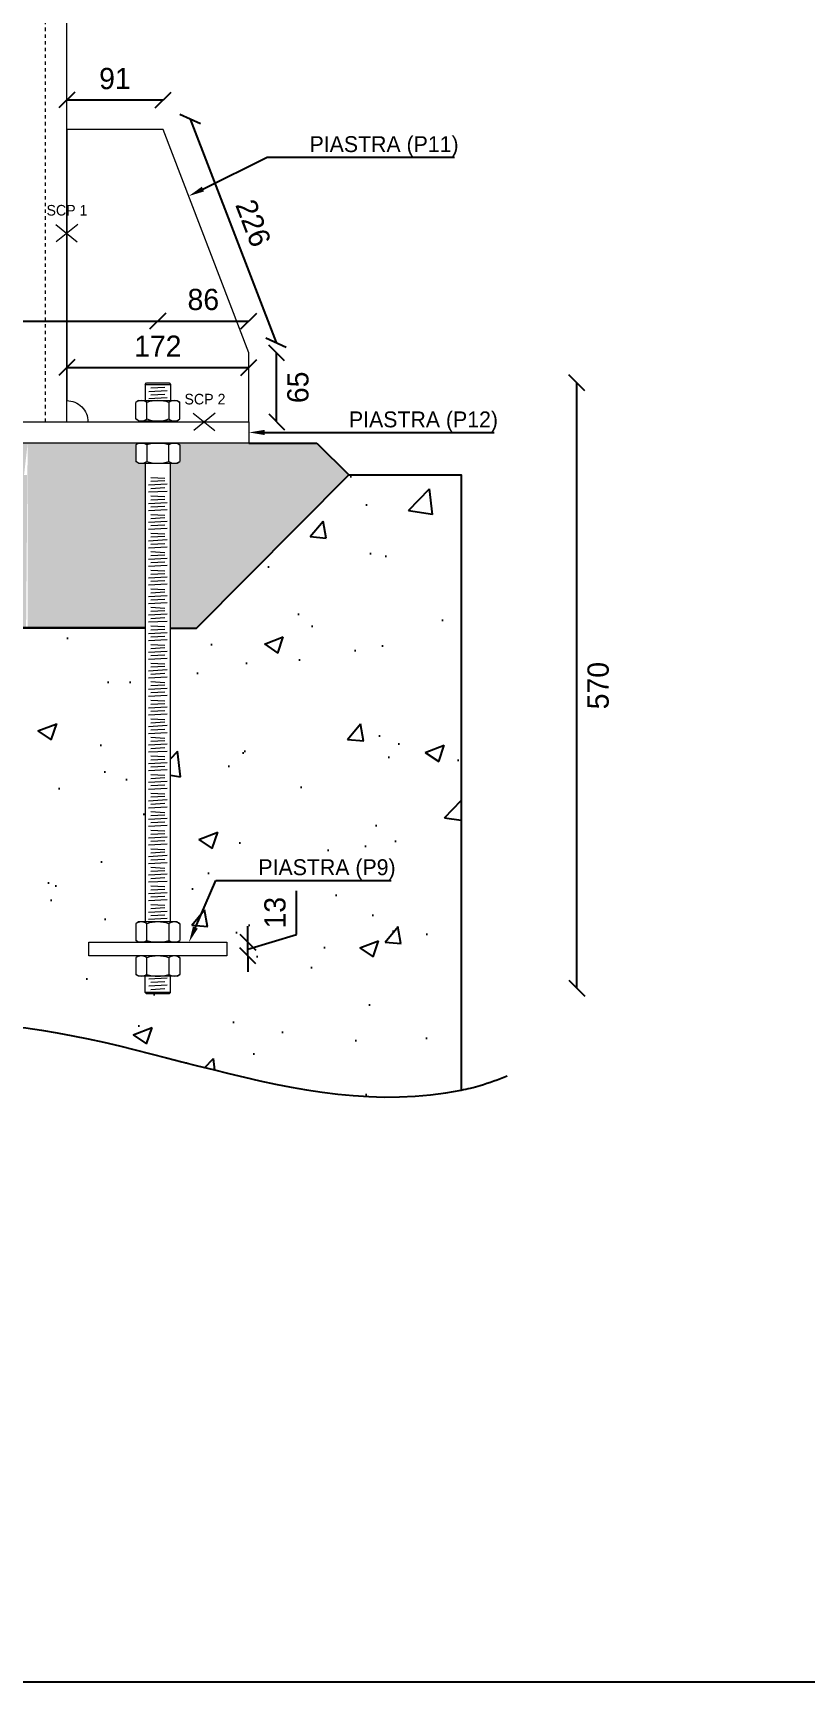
# Model space of a CAD drawing. Header units: millimetres. Extents: x -6949 to 549764, y -83146 to 127128.
# Drawn here: x 18787 to 19514, y -55754 to -54200 of the extents above; entities that cross this region are included whole.
import ezdxf
from ezdxf import colors
from ezdxf.entities.mleader import LeaderData, LeaderLine
from ezdxf.math import Vec2, Vec3

# ---------------------------------------------------------------- set-up
doc = ezdxf.new("R2010")
doc.units = ezdxf.units.MM
doc.linetypes.add('Tratto', pattern=[6.35, 3.175, -3.175])
for name, color, linetype, lineweight in [('bulloni', 5, 'Continuous', 9), ('piastra', 6, 'Continuous', 18), ('S-COLS', 7, 'Continuous', 18), ('S20', 7, 'Continuous', 25), ('tratteggio', 253, 'Tratto', 15)]:
    doc.layers.add(name, color=color, linetype=linetype, lineweight=lineweight)
doc.layers.add('quote', color=7, linetype='Continuous', lineweight=5, true_color=0x383838)
doc.styles.get("Standard").update_dxf_attribs({"font": ''})
doc.styles.get('Standard').set_extended_font_data('Bahnschrift Light')
doc.dimstyles.new('Q 1_15', dxfattribs={"dimtxt": 20, "dimasz": 15, "dimexe": 0.18, "dimexo": 0.0625, "dimgap": 10, "dimtad": 2, "dimdec": 0, "dimzin": 0, "dimdsep": 46, "dimtxsty": 'Standard', "dimblk": 'OBLIQUE', "dimcen": 0, "dimse1": 1, "dimse2": 1, "dimadec": 0, "dimazin": 0, "dimtfac": 1, "dimtdec": 0, "dimtofl": 0, "dimtmove": 1, "dimatfit": 3, "dimfxl": 1, "dimtolj": 1, "dimtzin": 0, "dimarcsym": 1})

# ---------------------------------------------------------------- blocks, each defined once
blk = doc.blocks.new('_Oblique')
at = {"color": 0, "linetype": 'ByBlock', "lineweight": -2}
blk.add_line((-0.5, -0.5), (0.5, 0.5), dxfattribs=at)
blk = doc.blocks.new('*D848')
at = {"layer": 'Defpoints', "color": 0, "transparency": 16777216}
for p in [(18909.4, -54263.4), (18818.7, -54291.2), (18909.4, -54291.2)]:
    blk.add_point(p, dxfattribs=at)
at = {"layer": 'quote', "color": 0, "lineweight": -2, "transparency": 16777216}
blk.add_line((18818.7, -54263.4), (18909.4, -54263.4), dxfattribs=at)
at = {"layer": 'quote', "color": 0, "lineweight": -2, "transparency": 16777216, "xscale": 15, "yscale": 15, "zscale": 15, "rotation": 180}
blk.add_blockref('_Oblique', (18818.7, -54263.4), dxfattribs=at)
at = {"layer": 'quote', "color": 0, "lineweight": -2, "transparency": 16777216, "xscale": 15, "yscale": 15, "zscale": 15}
blk.add_blockref('_Oblique', (18909.4, -54263.4), dxfattribs=at)
at = {"layer": 'quote', "color": 0, "transparency": 16777216, "insert": (18864, -54243.3), "char_height": 20, "attachment_point": 5}
blk.add_mtext('\\A1;91', dxfattribs=at)
blk = doc.blocks.new('*D849')
at = {"layer": 'Defpoints', "color": 0, "transparency": 16777216}
for p in [(18909.4, -54291.2), (19015.8, -54491.9), (18990.2, -54501.8)]:
    blk.add_point(p, dxfattribs=at)
at = {"layer": 'quote', "color": 0, "lineweight": -2, "transparency": 16777216}
blk.add_line((18935, -54281.4), (19015.8, -54491.9), dxfattribs=at)
at = {"layer": 'quote', "color": 0, "lineweight": -2, "transparency": 16777216, "xscale": 15, "yscale": 15, "zscale": 15}
for p, rotation in [((18935, -54281.4), 110.998697728479), ((19015.8, -54491.9), 290.9986977284789)]:
    blk.add_blockref('_Oblique', p, dxfattribs=dict(at, rotation=rotation))
at = {"layer": 'quote', "color": 0, "transparency": 16777216, "insert": (18994.3, -54379.4), "char_height": 20, "attachment_point": 5, "rotation": 290.9987}
blk.add_mtext('\\A1;226', dxfattribs=at)
blk = doc.blocks.new('*D850')
at = {"layer": 'Defpoints', "color": 0, "transparency": 16777216}
for p in [(18990.2, -54501.8), (19016.4, -54501.8), (18990.2, -54566.7)]:
    blk.add_point(p, dxfattribs=at)
at = {"layer": 'quote', "color": 0, "lineweight": -2, "transparency": 16777216}
blk.add_line((19016.4, -54566.7), (19016.4, -54501.8), dxfattribs=at)
at = {"layer": 'quote', "color": 0, "lineweight": -2, "transparency": 16777216, "xscale": 15, "yscale": 15, "zscale": 15}
for p, rotation in [((19016.4, -54501.8), 90), ((19016.4, -54566.7), 270)]:
    blk.add_blockref('_Oblique', p, dxfattribs=dict(at, rotation=rotation))
at = {"layer": 'quote', "color": 0, "transparency": 16777216, "insert": (19036.5, -54534.2), "char_height": 20, "attachment_point": 5, "rotation": 90}
blk.add_mtext('\\A1;65', dxfattribs=at)
blk = doc.blocks.new('*D852')
at = {"layer": 'Defpoints', "color": 0, "transparency": 16777216}
for p in [(18904.4, -54471.7), (18275.9, -54530), (18904.4, -54530)]:
    blk.add_point(p, dxfattribs=at)
at = {"layer": 'quote', "color": 0, "lineweight": -2, "transparency": 16777216}
blk.add_line((18275.9, -54471.7), (18904.4, -54471.7), dxfattribs=at)
at = {"layer": 'quote', "color": 0, "lineweight": -2, "transparency": 16777216, "xscale": 15, "yscale": 15, "zscale": 15, "rotation": 180}
blk.add_blockref('_Oblique', (18275.9, -54471.7), dxfattribs=at)
at = {"layer": 'quote', "color": 0, "lineweight": -2, "transparency": 16777216, "xscale": 15, "yscale": 15, "zscale": 15}
blk.add_blockref('_Oblique', (18904.4, -54471.7), dxfattribs=at)
at = {"layer": 'quote', "color": 0, "transparency": 16777216, "insert": (18590.2, -54451.5), "char_height": 20, "attachment_point": 5}
blk.add_mtext('\\A1;630', dxfattribs=at)
blk = doc.blocks.new('*D854')
at = {"layer": 'Defpoints', "color": 0, "transparency": 16777216}
for p in [(18990.2, -54471.7), (18904.4, -54530), (18990.2, -54566.7)]:
    blk.add_point(p, dxfattribs=at)
at = {"layer": 'quote', "color": 0, "lineweight": -2, "transparency": 16777216}
blk.add_line((18904.4, -54471.7), (18990.2, -54471.7), dxfattribs=at)
at = {"layer": 'quote', "color": 0, "lineweight": -2, "transparency": 16777216, "xscale": 15, "yscale": 15, "zscale": 15, "rotation": 180}
blk.add_blockref('_Oblique', (18904.4, -54471.7), dxfattribs=at)
at = {"layer": 'quote', "color": 0, "lineweight": -2, "transparency": 16777216, "xscale": 15, "yscale": 15, "zscale": 15}
blk.add_blockref('_Oblique', (18990.2, -54471.7), dxfattribs=at)
at = {"layer": 'quote', "color": 0, "transparency": 16777216, "insert": (18947.3, -54451.5), "char_height": 20, "attachment_point": 5}
blk.add_mtext('\\A1;86', dxfattribs=at)
blk = doc.blocks.new('*D872')
at = {"layer": 'Defpoints', "color": 0, "transparency": 16777216}
for p in [(18969.4, -55057), (18989.3, -55057), (18969.4, -55070)]:
    blk.add_point(p, dxfattribs=at)
at = {"layer": 'quote', "color": 0, "lineweight": -2, "transparency": 16777216}
for p, q in [((19035.1, -55049.8), (19035.1, -55008.7)), ((18989.3, -55057), (18989.3, -55042)), ((18989.3, -55063.5), (19035.1, -55049.8)), ((18989.3, -55070), (18989.3, -55057)), ((18989.3, -55070), (18989.3, -55085))]:
    blk.add_line(p, q, dxfattribs=at)
at = {"layer": 'quote', "color": 0, "lineweight": -2, "transparency": 16777216, "xscale": 15, "yscale": 15, "zscale": 15}
for p, rotation in [((18989.3, -55057), 270), ((18989.3, -55070), 90)]:
    blk.add_blockref('_Oblique', p, dxfattribs=dict(at, rotation=rotation))
at = {"layer": 'quote', "color": 0, "transparency": 16777216, "insert": (19014.9, -55029.3), "char_height": 20, "attachment_point": 5, "rotation": 90}
blk.add_mtext('\\A1;13', dxfattribs=at)
blk = doc.blocks.new('*D888')
at = {"layer": 'Defpoints', "color": 0, "transparency": 16777216}
for p in [(18818.6, -54518), (18990.2, -54515.5), (18990.2, -54518)]:
    blk.add_point(p, dxfattribs=at)
at = {"layer": 'quote', "color": 0, "lineweight": -2, "transparency": 16777216}
blk.add_line((18818.6, -54515.5), (18990.2, -54515.5), dxfattribs=at)
at = {"layer": 'quote', "color": 0, "lineweight": -2, "transparency": 16777216, "xscale": 15, "yscale": 15, "zscale": 15, "rotation": 180}
blk.add_blockref('_Oblique', (18818.6, -54515.5), dxfattribs=at)
at = {"layer": 'quote', "color": 0, "lineweight": -2, "transparency": 16777216, "xscale": 15, "yscale": 15, "zscale": 15}
blk.add_blockref('_Oblique', (18990.2, -54515.5), dxfattribs=at)
at = {"layer": 'quote', "color": 0, "transparency": 16777216, "insert": (18904.4, -54495.4), "char_height": 20, "attachment_point": 5}
blk.add_mtext('\\A1;172', dxfattribs=at)
blk = doc.blocks.new('x')
at = {"layer": 'quote', "color": 1, "lineweight": 20}
for p, q in [((12519.8, -46826.5), (12540.1, -46842.9)), ((12540.6, -46826.5), (12520.3, -46842.9))]:
    blk.add_line(p, q, dxfattribs=at)
blk = doc.blocks.new('*U1999')
at = {"layer": 'bulloni'}
for p, q in [((-8.7, -0.3), (8.7, 0.7)), ((-6.7, 6.9), (6.7, 6.2)), ((-6.7, 3.2), (6.7, 3.9)), ((-8.7, -6.9), (8.7, -6)), ((-6.7, -3.5), (6.7, -2.8))]:
    blk.add_line(p, q, dxfattribs=at)
blk = doc.blocks.new('*U2000')
at = {"color": 0, "linetype": 'ByBlock', "lineweight": -2, "transparency": 16777216}
for p in [(0, 402.5), (0, 385), (0, 367.5), (0, 350), (0, 332.5), (0, 315), (0, 297.5), (0, 280), (0, 262.5), (0, 245), (0, 227.5), (0, 210), (0, 192.5), (0, 175), (0, 157.5), (0, 140), (0, 122.5), (0, 105), (0, 87.5), (0, 70), (0, 52.5), (0, 35), (0, 17.5), (0, 0)]:
    blk.add_blockref('*U1999', p, dxfattribs=at)
blk = doc.blocks.new('*D2001')
at = {"layer": 'Defpoints', "color": 0, "transparency": 16777216}
for p in [(18904.4, -54530), (19299.2, -54530), (18904.4, -55100.5)]:
    blk.add_point(p, dxfattribs=at)
at = {"layer": 'quote', "color": 0, "lineweight": -2, "transparency": 16777216}
blk.add_line((19299.2, -55100.5), (19299.2, -54530), dxfattribs=at)
at = {"layer": 'quote', "color": 0, "lineweight": -2, "transparency": 16777216, "xscale": 15, "yscale": 15, "zscale": 15}
for p, rotation in [((19299.2, -54530), 90), ((19299.2, -55100.5), 270)]:
    blk.add_blockref('_Oblique', p, dxfattribs=dict(at, rotation=rotation))
at = {"layer": 'quote', "color": 0, "transparency": 16777216, "insert": (19319.4, -54815.3), "char_height": 20, "attachment_point": 5, "rotation": 90}
blk.add_mtext('\\A1;570', dxfattribs=at)

msp = doc.modelspace()

# ---------------------------------------------------------------- hatches: boundary and pattern name
at = {"lineweight": 9, "true_color": 0x939598}
h = msp.add_hatch(dxfattribs=at)
h.set_pattern_fill('AR-SAND', color=252, scale=0.3, angle=48)
edge = h.paths.add_edge_path()
edge.add_arc((18888.8, -54596.8), 8.9, 234.2621, 238.4658, ccw=False)
edge.add_line((18883.6, -54604), (18883.6, -54588.4))
edge.add_arc((18888.8, -54595.6), 8.9, 121.5342, 125.7379, ccw=False)
edge.add_line((18884.2, -54588), (18886.2, -54586.7))
edge.add_line((18886.2, -54586.7), (18781.8, -54586.7))
edge.add_line((18781.8, -54586.7), (18780.3, -54760.7))
edge.add_line((18780.3, -54760.7), (18877, -54760.7))
edge.add_line((18877, -54760.7), (18868.4, -54760.7))
edge.add_line((18868.4, -54760.7), (18892.4, -54760.7))
edge.add_line((18892.4, -54760.7), (18892.4, -54605.7))
edge.add_line((18892.4, -54605.7), (18886.2, -54605.7))
edge.add_line((18886.2, -54605.7), (18884.2, -54604.4))
edge = h.paths.add_edge_path()
edge.add_line((19012.4, -54689.1), (19084.4, -54616.7))
edge.add_line((19084.4, -54616.7), (19054.4, -54586.7))
edge.add_line((19054.4, -54586.7), (18922.7, -54586.7))
edge.add_line((18922.7, -54586.7), (18924.7, -54588))
edge.add_arc((18920, -54595.6), 8.9, 54.2621, 58.4658, ccw=False)
edge.add_line((18925.2, -54588.4), (18925.2, -54604))
edge.add_arc((18920, -54596.8), 8.9, 301.5342, 305.7379, ccw=False)
edge.add_line((18924.7, -54604.4), (18922.7, -54605.7))
edge.add_line((18922.7, -54605.7), (18916.4, -54605.7))
edge.add_line((18916.4, -54605.7), (18916.4, -54761.4))
edge.add_line((18916.4, -54761.4), (18940.4, -54761.4))
edge.add_line((18940.4, -54761.4), (19012.4, -54689.1))
h.paths.add_polyline_path([(18781.8, -54586.7), (18728.1, -54586.7), (18728.1, -54616.7), (18778.4, -54616.7)], flags=17)
h.paths.add_polyline_path([(18728.1, -54586.7), (18670.2, -54586.7), (18670.2, -54736.7), (18662.2, -54736.7), (18642.9, -54736.7), (18642.9, -54760.7), (18781.9, -54760.7), (18781.9, -54616.7), (18728.1, -54616.7)])
h.paths.add_polyline_path([(18642.9, -54736.7), (18537.5, -54736.7), (18537.5, -54760.7), (18590.2, -54760.7), (18642.9, -54760.7)], flags=17)
h.paths.add_polyline_path([(18537.5, -54736.7), (18518.2, -54736.7), (18670.2, -54736.7), (18670.2, -54586.7), (18452.2, -54586.7), (18452.2, -54616.7), (18419.7, -54616.7), (18419.7, -54760.7), (18537.5, -54760.7)])
h.paths.add_polyline_path([(18452.2, -54586.7), (18419.7, -54586.7), (18419.7, -54616.7), (18452.2, -54616.7)], flags=17)
edge = h.paths.add_edge_path()
edge.add_line((18263.9, -54605.7), (18257.7, -54605.7))
edge.add_line((18257.7, -54605.7), (18255.7, -54604.4))
edge.add_arc((18260.3, -54596.8), 8.9, 234.2621, 238.4658, ccw=False)
edge.add_line((18255.1, -54604), (18255.1, -54588.4))
edge.add_arc((18260.3, -54595.6), 8.9, 121.5342, 125.7379, ccw=False)
edge.add_line((18255.7, -54588), (18257.7, -54586.7))
edge.add_line((18257.7, -54586.7), (18125.9, -54586.7))
edge.add_line((18125.9, -54586.7), (18095.9, -54616.7))
edge.add_line((18095.9, -54616.7), (18167.9, -54689.1))
edge.add_line((18167.9, -54689.1), (18239.9, -54761.4))
edge.add_line((18239.9, -54761.4), (18263.9, -54761.4))
edge.add_line((18263.9, -54761.4), (18263.9, -54605.7))
edge = h.paths.add_edge_path()
edge.add_line((18299.8, -54760.7), (18418.8, -54760.7))
edge.add_line((18418.8, -54760.7), (18419.7, -54586.7))
edge.add_line((18419.7, -54586.7), (18294.2, -54586.7))
edge.add_line((18294.2, -54586.7), (18296.2, -54588))
edge.add_arc((18291.5, -54595.6), 8.9, 54.2621, 58.4658, ccw=False)
edge.add_line((18296.7, -54588.4), (18296.7, -54604))
edge.add_arc((18291.5, -54596.8), 8.9, 301.5342, 305.7379, ccw=False)
edge.add_line((18296.2, -54604.4), (18294.2, -54605.7))
edge.add_line((18294.2, -54605.7), (18287.9, -54605.7))
edge.add_line((18287.9, -54605.7), (18287.9, -54760.7))
edge.add_line((18287.9, -54760.7), (18311.9, -54760.7))
edge.add_line((18311.9, -54760.7), (18299.8, -54760.7))
at = {"true_color": 0xc7c8ca}
h = msp.add_hatch(dxfattribs=at)
h.set_pattern_fill('AR-CONC', color=9, angle=-1e-14)
edge = h.paths.add_edge_path()
edge.add_line((18839.4, -55057), (18883.6, -55057))
edge.add_line((18883.6, -55057), (18883.6, -55038))
edge.add_line((18883.6, -55038), (18892.4, -55038))
edge.add_line((18892.4, -55038), (18892.4, -54760.7))
edge.add_line((18892.4, -54760.7), (18764.9, -54760.7))
edge.add_line((18764.9, -54760.7), (18764.9, -54974.8))
edge.add_line((18764.9, -54974.8), (18419.7, -54974.8))
edge.add_line((18419.7, -54974.8), (18419.7, -54760.7))
edge.add_line((18419.7, -54760.7), (18395.5, -54760.7))
edge.add_line((18395.5, -54760.7), (18311.9, -54760.7))
edge.add_line((18311.9, -54760.7), (18287.9, -54760.7))
edge.add_line((18287.9, -54760.7), (18287.9, -55038))
edge.add_line((18287.9, -55038), (18296.7, -55038))
edge.add_line((18296.7, -55038), (18296.7, -55057))
edge.add_line((18296.7, -55057), (18340.9, -55057))
edge.add_line((18340.9, -55057), (18340.9, -55070))
edge.add_line((18340.9, -55070), (18296.7, -55070))
edge.add_line((18296.7, -55070), (18296.7, -55089))
edge.add_line((18296.7, -55089), (18287.9, -55089))
edge.add_line((18287.9, -55089), (18287.9, -55105.7))
edge.add_line((18287.9, -55105.7), (18263.9, -55105.7))
edge.add_line((18263.9, -55105.7), (18263.9, -55089))
edge.add_line((18263.9, -55089), (18255.1, -55089))
edge.add_line((18255.1, -55089), (18255.1, -55070))
edge.add_line((18255.1, -55070), (18210.9, -55070))
edge.add_line((18210.9, -55070), (18210.9, -55057))
edge.add_line((18210.9, -55057), (18255.1, -55057))
edge.add_line((18255.1, -55057), (18255.1, -55038))
edge.add_line((18255.1, -55038), (18263.9, -55038))
edge.add_line((18263.9, -55038), (18263.9, -54761.4))
edge.add_line((18263.9, -54761.4), (18239.9, -54761.4))
edge.add_line((18239.9, -54761.4), (18095.9, -54616.7))
edge.add_line((18095.9, -54616.7), (17990.2, -54616.7))
edge.add_line((17990.2, -54616.7), (17990.2, -55074.9))
edge.add_spline(control_points=[(17990.2, -55074.9), (18048.2, -55100.5), (18182.6, -55157.1), (18435.5, -55206.1), (18772.6, -55071.8), (19036.2, -55228.7), (19190.2, -55196.5)], knot_values=[46.779831, 46.779831, 46.779831, 46.779831, 237.443309, 484.503629, 797.277254, 1270.197134, 1270.197134, 1270.197134, 1270.197134], degree=3, periodic=0)
edge.add_line((19190.2, -55196.5), (19190.2, -54616.7))
edge.add_line((19190.2, -54616.7), (19084.4, -54616.7))
edge.add_line((19084.4, -54616.7), (18940.4, -54761.4))
edge.add_line((18940.4, -54761.4), (18916.4, -54761.4))
edge.add_line((18916.4, -54761.4), (18916.4, -55038))
edge.add_line((18916.4, -55038), (18925.2, -55038))
edge.add_line((18925.2, -55038), (18925.2, -55057))
edge.add_line((18925.2, -55057), (18969.4, -55057))
edge.add_line((18969.4, -55057), (18969.4, -55070))
edge.add_line((18969.4, -55070), (18925.2, -55070))
edge.add_line((18925.2, -55070), (18925.2, -55089))
edge.add_line((18925.2, -55089), (18916.4, -55089))
edge.add_line((18916.4, -55089), (18916.4, -55105.7))
edge.add_line((18916.4, -55105.7), (18892.4, -55105.7))
edge.add_line((18892.4, -55105.7), (18892.4, -55089))
edge.add_line((18892.4, -55089), (18883.6, -55089))
edge.add_line((18883.6, -55089), (18883.6, -55070))
edge.add_line((18883.6, -55070), (18839.4, -55070))
edge.add_line((18839.4, -55070), (18839.4, -55057))
h.paths.add_polyline_path([(18642.9, -54914.8), (18537.5, -54914.8), (18537.5, -54974.8), (18642.9, -54974.8)], flags=17)
h.paths.add_polyline_path([(18642.9, -54854.8), (18537.5, -54854.8), (18537.5, -54914.8), (18642.9, -54914.8)], flags=17)
h.paths.add_polyline_path([(18642.9, -54794.8), (18537.5, -54794.8), (18537.5, -54854.8), (18642.9, -54854.8)], flags=17)
h.paths.add_polyline_path([(18642.9, -54760.7), (18590.2, -54760.7), (18537.5, -54760.7), (18537.5, -54794.8), (18642.9, -54794.8)], flags=17)
h.paths.add_polyline_path([(18537.5, -54760.7), (18452.2, -54760.7), (18452.2, -54794.8), (18537.5, -54794.8)], flags=17)
h.paths.add_polyline_path([(18452.2, -54760.7), (18419.7, -54760.7), (18419.7, -54794.8), (18452.2, -54794.8)], flags=17)
h.paths.add_polyline_path([(18452.2, -54794.8), (18419.7, -54794.8), (18419.7, -54854.8), (18452.2, -54854.8)], flags=17)
h.paths.add_polyline_path([(18452.2, -54854.8), (18419.7, -54854.8), (18419.7, -54914.8), (18452.2, -54914.8)], flags=17)
h.paths.add_polyline_path([(18452.2, -54914.8), (18419.7, -54914.8), (18419.7, -54974.8), (18452.2, -54974.8)], flags=17)
h.paths.add_polyline_path([(18537.5, -54914.8), (18452.2, -54914.8), (18452.2, -54974.8), (18537.5, -54974.8)], flags=17)
h.paths.add_polyline_path([(18537.5, -54854.8), (18452.2, -54854.8), (18452.2, -54914.8), (18537.5, -54914.8)], flags=17)
h.paths.add_polyline_path([(18537.5, -54794.8), (18452.2, -54794.8), (18452.2, -54854.8), (18537.5, -54854.8)], flags=17)
h.paths.add_polyline_path([(18728.1, -54794.8), (18642.9, -54794.8), (18642.9, -54854.8), (18728.1, -54854.8)], flags=17)
h.paths.add_polyline_path([(18728.1, -54760.7), (18642.9, -54760.7), (18642.9, -54794.8), (18728.1, -54794.8)], flags=17)
h.paths.add_polyline_path([(18764.9, -54760.7), (18728.1, -54760.7), (18728.1, -54794.8), (18764.9, -54794.8)], flags=17)
h.paths.add_polyline_path([(18764.9, -54794.8), (18728.1, -54794.8), (18728.1, -54854.8), (18764.9, -54854.8)], flags=17)
h.paths.add_polyline_path([(18764.9, -54854.8), (18728.1, -54854.8), (18728.1, -54914.8), (18764.9, -54914.8)], flags=17)
h.paths.add_polyline_path([(18728.1, -54854.8), (18642.9, -54854.8), (18642.9, -54914.8), (18728.1, -54914.8)], flags=17)
h.paths.add_polyline_path([(18728.1, -54914.8), (18642.9, -54914.8), (18642.9, -54974.8), (18728.1, -54974.8)], flags=17)
h.paths.add_polyline_path([(18764.9, -54914.8), (18728.1, -54914.8), (18728.1, -54974.8), (18764.9, -54974.8)], flags=17)
h.paths.add_polyline_path([(19020.7, -55046), (19020.7, -55018.5), (18998.2, -55018.5), (18998.2, -55046)], flags=24)
h.paths.add_polyline_path([(18017.4, -54999.5), (18184.9, -54999.5), (18184.9, -54977), (18017.4, -54977)], flags=24)
h.paths.add_polyline_path([(18995.5, -54999.5), (19163, -54999.5), (19163, -54977), (18995.5, -54977)], flags=24)

# ---------------------------------------------------------------- linework, layer by layer
msp.add_lwpolyline([(15300.4, -52950.8), (21586.9, -52950.8), (21586.9, -55754.3), (15300.4, -55754.3)], close=True)
msp.add_lwpolyline([(19084.4, -54616.7), (19190.2, -54616.7), (19190.2, -55196.5)])
msp.add_spline([(17947.5, -55055.8), (18167.8, -55144.5), (18412.2, -55180.5), (18721.5, -55133.7), (19190.2, -55196.5), (19208.1, -55192.1), (19233.7, -55183.1)], degree=3)
at = {"layer": 'bulloni'}
for p, q in [((18892.4, -54531.4), (18893.8, -54530)), ((18893.8, -54530), (18915.1, -54530)), ((18915.1, -54530), (18916.4, -54531.4)), ((18892.4, -54531.4), (18892.4, -54546.7)), ((18892.4, -54531.4), (18916.4, -54531.4)), ((18913.1, -54537.5), (18895.8, -54538.5)), ((18913.1, -54544.2), (18895.8, -54545.1)), ((18911.1, -54534.3), (18897.8, -54535)), ((18911.1, -54540.9), (18897.8, -54541.7)), ((18916.4, -54531.4), (18916.4, -54546.7)), ((18886.2, -54546.7), (18883.6, -54548.4)), ((18883.6, -54564), (18883.6, -54548.4)), ((18886.2, -54546.7), (18922.7, -54546.7)), ((18894, -54564), (18894, -54548.4)), ((18914.8, -54548.4), (18914.8, -54564)), ((18922.7, -54546.7), (18925.2, -54548.4)), ((18925.2, -54564), (18925.2, -54548.4)), ((18886.2, -54565.7), (18883.6, -54564)), ((18886.2, -54565.7), (18922.7, -54565.7)), ((18892.4, -54566.7), (18916.4, -54566.7)), ((18922.7, -54565.7), (18925.2, -54564)), ((18886.2, -54586.7), (18883.6, -54588.4)), ((18883.6, -54588.4), (18883.6, -54604)), ((18886.2, -54586.7), (18922.7, -54586.7)), ((18894, -54588.4), (18894, -54604)), ((18914.8, -54604), (18914.8, -54588.4)), ((18922.7, -54586.7), (18925.2, -54588.4)), ((18925.2, -54588.4), (18925.2, -54604)), ((18886.2, -54605.7), (18883.6, -54604)), ((18886.2, -54605.7), (18922.7, -54605.7)), ((18892.4, -54605.7), (18892.4, -55038)), ((18916.4, -55038), (18916.4, -54605.7)), ((18922.7, -54605.7), (18925.2, -54604)), ((18886.2, -55038), (18883.6, -55039.7)), ((18883.6, -55039.7), (18883.6, -55055.4)), ((18922.7, -55038), (18886.2, -55038)), ((18894, -55055.4), (18894, -55039.7)), ((18914.8, -55039.7), (18914.8, -55055.4)), ((18922.7, -55038), (18925.2, -55039.7)), ((18925.2, -55039.7), (18925.2, -55055.4)), ((18886.2, -55057), (18883.6, -55055.4)), ((18922.7, -55057), (18886.2, -55057)), ((18922.7, -55057), (18925.2, -55055.4)), ((18886.2, -55070), (18883.6, -55071.7)), ((18883.6, -55071.7), (18883.6, -55087.4)), ((18922.7, -55070), (18886.2, -55070)), ((18894, -55087.4), (18894, -55071.7)), ((18914.8, -55071.7), (18914.8, -55087.4)), ((18922.7, -55070), (18925.2, -55071.7)), ((18925.2, -55071.7), (18925.2, -55087.4)), ((18886.2, -55089), (18883.6, -55087.4)), ((18922.7, -55089), (18886.2, -55089)), ((18892.4, -55104.4), (18892.4, -55089)), ((18916.4, -55104.4), (18916.4, -55089)), ((18922.7, -55089), (18925.2, -55087.4)), ((18893.8, -55105.7), (18892.4, -55104.4)), ((18916.4, -55104.4), (18892.4, -55104.4)), ((18895.8, -55091.6), (18913.1, -55090.6)), ((18895.8, -55098.3), (18913.1, -55097.3)), ((18897.8, -55094.8), (18911.1, -55094.1)), ((18897.8, -55101.5), (18911.1, -55100.8)), ((18916.4, -55104.4), (18915.1, -55105.7)), ((18915.1, -55105.7), (18893.8, -55105.7))]:
    msp.add_line(p, q, dxfattribs=at)
for centre, radius, start, end in [((18888.8, -54555.6), 8.9, 54.2621, 125.7379), ((18904.4, -54579.8), 33.1, 71.6858, 108.3142), ((18920, -54555.6), 8.9, 54.2621, 125.7379), ((18888.8, -54556.8), 8.9, 234.2621, 305.7379), ((18904.4, -54532.6), 33.1, 251.6858, 288.3142), ((18920, -54556.8), 8.9, 234.2621, 305.7379), ((18888.8, -54595.6), 8.9, 54.2621, 125.7379), ((18904.4, -54619.8), 33.1, 71.6858, 108.3142), ((18920, -54595.6), 8.9, 54.2621, 125.7379), ((18888.8, -54596.8), 8.9, 234.2621, 305.7379), ((18904.4, -54572.6), 33.1, 251.6858, 288.3142), ((18920, -54596.8), 8.9, 234.2621, 305.7379), ((18888.8, -55046.9), 8.9, 54.2621, 125.7379), ((18904.4, -55071.1), 33.1, 71.6858, 108.3142), ((18920, -55046.9), 8.9, 54.2621, 125.7379), ((18888.8, -55048.1), 8.9, 234.2621, 305.7379), ((18904.4, -55024), 33.1, 251.6858, 288.3142), ((18920, -55048.1), 8.9, 234.2621, 305.7379), ((18888.8, -55078.9), 8.9, 54.2621, 125.7379), ((18904.4, -55103.1), 33.1, 71.6858, 108.3142), ((18920, -55078.9), 8.9, 54.2621, 125.7379), ((18888.8, -55080.1), 8.9, 234.2621, 305.7379), ((18904.4, -55056), 33.1, 251.6858, 288.3142), ((18920, -55080.1), 8.9, 234.2621, 305.7379)]:
    msp.add_arc(centre, radius, start, end, dxfattribs=at)
at = {"layer": 'piastra'}
msp.add_lwpolyline([(18990.2, -54566.7), (18990.2, -54501.8), (18909.4, -54291.2), (18818.6, -54291.2), (18818.6, -54546.7, -0.416074), (18838.6, -54566.7)], format="xyb", close=True, dxfattribs=at)
msp.add_lwpolyline([(18990.2, -54586.7), (18190.2, -54586.7), (18190.2, -54566.7), (18990.2, -54566.7)], close=True, dxfattribs=at)
msp.add_lwpolyline([(18839.4, -55057), (18969.4, -55057), (18969.4, -55070), (18839.4, -55070), (18839.4, -55057)], dxfattribs=at)
at = {"layer": 'S-COLS'}
msp.add_lwpolyline([(18818.7, -54566.7), (18818.7, -54030.2)], dxfattribs=at)
at = {"layer": 'S20'}
for points in [[(19054.4, -54586.7), (19084.4, -54616.7), (19084.4, -54616.7), (19084.4, -54616.7), (19084.4, -54616.7), (18940.4, -54761.4), (18916.4, -54761.4)], [(18990.2, -54586.7), (19054.4, -54586.7)]]:
    msp.add_lwpolyline(points, dxfattribs=at)
msp.add_lwpolyline([(18590.2, -54760.7), (18892.4, -54760.7)], close=True, dxfattribs=at)
at = {"layer": 'tratteggio'}
msp.add_lwpolyline([(18798.7, -54566.7), (18798.7, -54044.5)], dxfattribs=at)

# ---------------------------------------------------------------- block references
msp.add_blockref('*U2000', (18904.4, -55028.4))
at = {"layer": 'quote'}
for p in [(6288.4, -7554.1), (6417.9, -7732.1)]:
    msp.add_blockref('x', p, dxfattribs=at)

# ---------------------------------------------------------------- texts
at = {"layer": 'quote', "color": 1, "char_height": 10, "attachment_point": 1}
for s, insert in [('SCP 1', (18799.5, -54362.3)), ('SCP 2', (18929.5, -54540.3))]:
    msp.add_mtext_dynamic_manual_height_columns(s, width=110.555, gutter_width=1, heights=[0], dxfattribs=dict(at, insert=insert))

# ---------------------------------------------------------------- dimensions: what is measured, and where the dimension line sits
at = {"layer": 'quote'}
for p1, p2, distance, picture, middle in [((18818.7, -54291.2), (18909.4, -54291.2), 27.8, '*D848', (18864, -54243.3)), ((18909.4, -54291.2), (18990.2, -54501.8), 27.5, '*D849', (18994.3, -54379.4)), ((18818.6, -54518), (18990.2, -54518), 2.5, '*D888', (18904.4, -54495.4)), ((18990.2, -54566.7), (18990.2, -54501.8), -26.2, '*D850', (19036.5, -54534.2))]:
    dim = msp.add_aligned_dim(p1=p1, p2=p2, distance=distance, dimstyle='Q 1_15', dxfattribs=at)
    dim.commit()
    dim.dimension.update_dxf_attribs({"geometry": picture, "text_midpoint": middle})
dim = msp.add_aligned_dim(p1=(18275.9, -54530), p2=(18904.4, -54530), distance=58.4, text='630', dimstyle='Q 1_15', dxfattribs=at)
dim.commit()
dim.dimension.update_dxf_attribs({"geometry": '*D852', "text_midpoint": (18590.2, -54451.5)})
for base, p1, p2, angle, picture, middle in [((18990.2, -54471.7), (18904.4, -54530), (18990.2, -54566.7), 180, '*D854', (18947.3, -54451.5)), ((19299.1561, -54530.0429), (18904.427, -55100.5136), (18904.427, -54530.0429), 90, '*D2001', (19319.3831, -54815.2783)), ((18989.3, -55057), (18969.4, -55070), (18969.4, -55057), 90, '*D872', (19014.9, -55039.8))]:
    dim = msp.add_linear_dim(base=base, p1=p1, p2=p2, angle=angle, dimstyle='Q 1_15', dxfattribs=at)
    dim.commit()
    dim.dimension.update_dxf_attribs({"geometry": picture, "text_midpoint": middle})

# ---------------------------------------------------------------- leaders
ml = msp.add_multileader_mtext('Standard', dxfattribs=at)
ml.set_content('PIASTRA (P11)', color=256)
ml.set_leader_properties()
ml.build(insert=Vec2(0, 0))
ml.multileader.update_dxf_attribs({"text_left_attachment_type": 5, "text_right_attachment_type": 6, "dogleg_length": 30, "arrow_head_size": 15})
ctx = ml.context
ctx.base_point, ctx.char_height, ctx.arrow_head_size, ctx.landing_gap_size, ctx.plane_origin = Vec3(19037.4, -54317.3), 15, 15, 10, Vec3(18960.2, -54352.3)
ctx.left_attachment, ctx.right_attachment = 5, 6
notes = []
notes.append((ctx, [(0, (1, 1, 0), (19007.4, -54317.3), (1, 0), 30, [(0, [(18933.5, -54354)], 0, [])])]))
ctx.mtext.insert, ctx.mtext.flow_direction = Vec3(19047.4, -54297.5), 5
ml = msp.add_multileader_mtext('Standard', dxfattribs=at)
ml.set_content('PIASTRA (P12)', color=256)
ml.set_leader_properties()
ml.build(insert=Vec2(0, 0))
ml.multileader.update_dxf_attribs({"text_left_attachment_type": 5, "text_right_attachment_type": 6, "dogleg_length": 30, "arrow_head_size": 15})
ctx = ml.context
ctx.base_point, ctx.char_height, ctx.arrow_head_size, ctx.landing_gap_size, ctx.plane_origin = Vec3(19074.5, -54576.7), 15, 15, 10, Vec3(19000.5, -54522.6)
ctx.left_attachment, ctx.right_attachment = 5, 6
notes.append((ctx, [(0, (1, 1, 0), (19044.5, -54576.7), (1, 0), 30, [(0, [(18990.2, -54576.7)], 0, [])])]))
ctx.mtext.insert, ctx.mtext.flow_direction = Vec3(19084.5, -54556.9), 5
ml = msp.add_multileader_mtext('Standard', dxfattribs=at)
ml.set_content('PIASTRA (P9)', color=256)
ml.set_leader_properties()
ml.build(insert=Vec2(0, 0))
ml.multileader.update_dxf_attribs({"text_left_attachment_type": 5, "text_right_attachment_type": 6, "dogleg_length": 30, "arrow_head_size": 15})
ctx = ml.context
ctx.base_point, ctx.char_height, ctx.arrow_head_size, ctx.landing_gap_size, ctx.plane_origin = Vec3(18989.2, -54998.8), 15, 15, 10, Vec3(18915.2, -55002.9)
ctx.left_attachment, ctx.right_attachment = 5, 6
notes.append((ctx, [(0, (1, 1, 0), (18959.2, -54998.8), (1, 0), 30, [(0, [(18933.8, -55057)], 0, [])])]))
ctx.mtext.insert, ctx.mtext.flow_direction = Vec3(18999.2, -54978.9), 5
for ctx, leaders in notes:
    for number, flags, end, landing, length, lines in leaders:
        leader = LeaderData()
        leader.index, (leader.has_last_leader_line, leader.has_dogleg_vector, leader.attachment_direction) = number, flags
        leader.last_leader_point, leader.dogleg_vector, leader.dogleg_length = Vec3(end), Vec3(landing), length
        for number, points, colour, breaks in lines:
            line = LeaderLine()
            line.index, line.vertices, line.color, line.breaks = number, Vec3.list(points), colors.encode_raw_color(colour), breaks
            leader.lines.append(line)
        ctx.leaders.append(leader)

doc.saveas('drawing.dxf')
